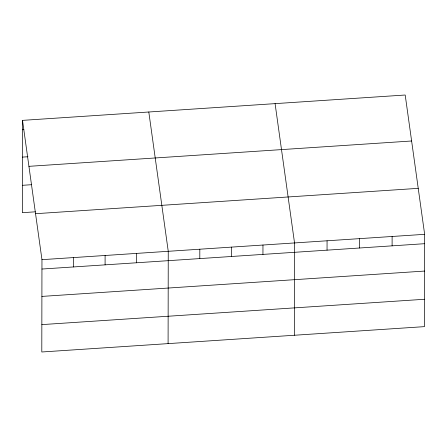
<?xml version="1.0" encoding="UTF-8"?>
<svg xmlns="http://www.w3.org/2000/svg" width="447" height="447" viewBox="0 0 447 447"><rect width="100%" height="100%" fill="white"/><g stroke="black" fill="none" stroke-linecap="round" stroke-linejoin="round"><path stroke-width="0.67" d="M22.512 120.366L41.962 259.668L41.8 351.985L424.488 326.634L424.65 234.323L405.2 95.015L22.512 120.366L22.35 212.677L35.391 211.817M73.515 266.948L73.531 257.578M105.09 264.859L105.106 255.488M136.659 262.769L136.676 253.393M168.089 343.62L168.251 251.303L148.801 112.001M199.803 258.584L199.82 249.214M231.378 256.494L231.395 247.124M262.948 254.404L262.965 245.029M294.377 335.256L294.534 242.939L275.084 103.637M327.048 250.158L327.064 240.788M359.578 248.001L359.595 238.631M392.103 245.85L392.12 236.474M22.495 129.736L23.87 129.647M22.445 157.109L27.938 156.746M28.932 166.334L411.62 140.989M22.4 185.309L31.318 184.717M35.542 213.7L418.23 188.349M41.962 259.668L424.65 234.323M41.945 269.038L424.633 243.693M41.895 296.411L424.589 271.066M41.85 324.611L424.538 299.267"/></g></svg>
